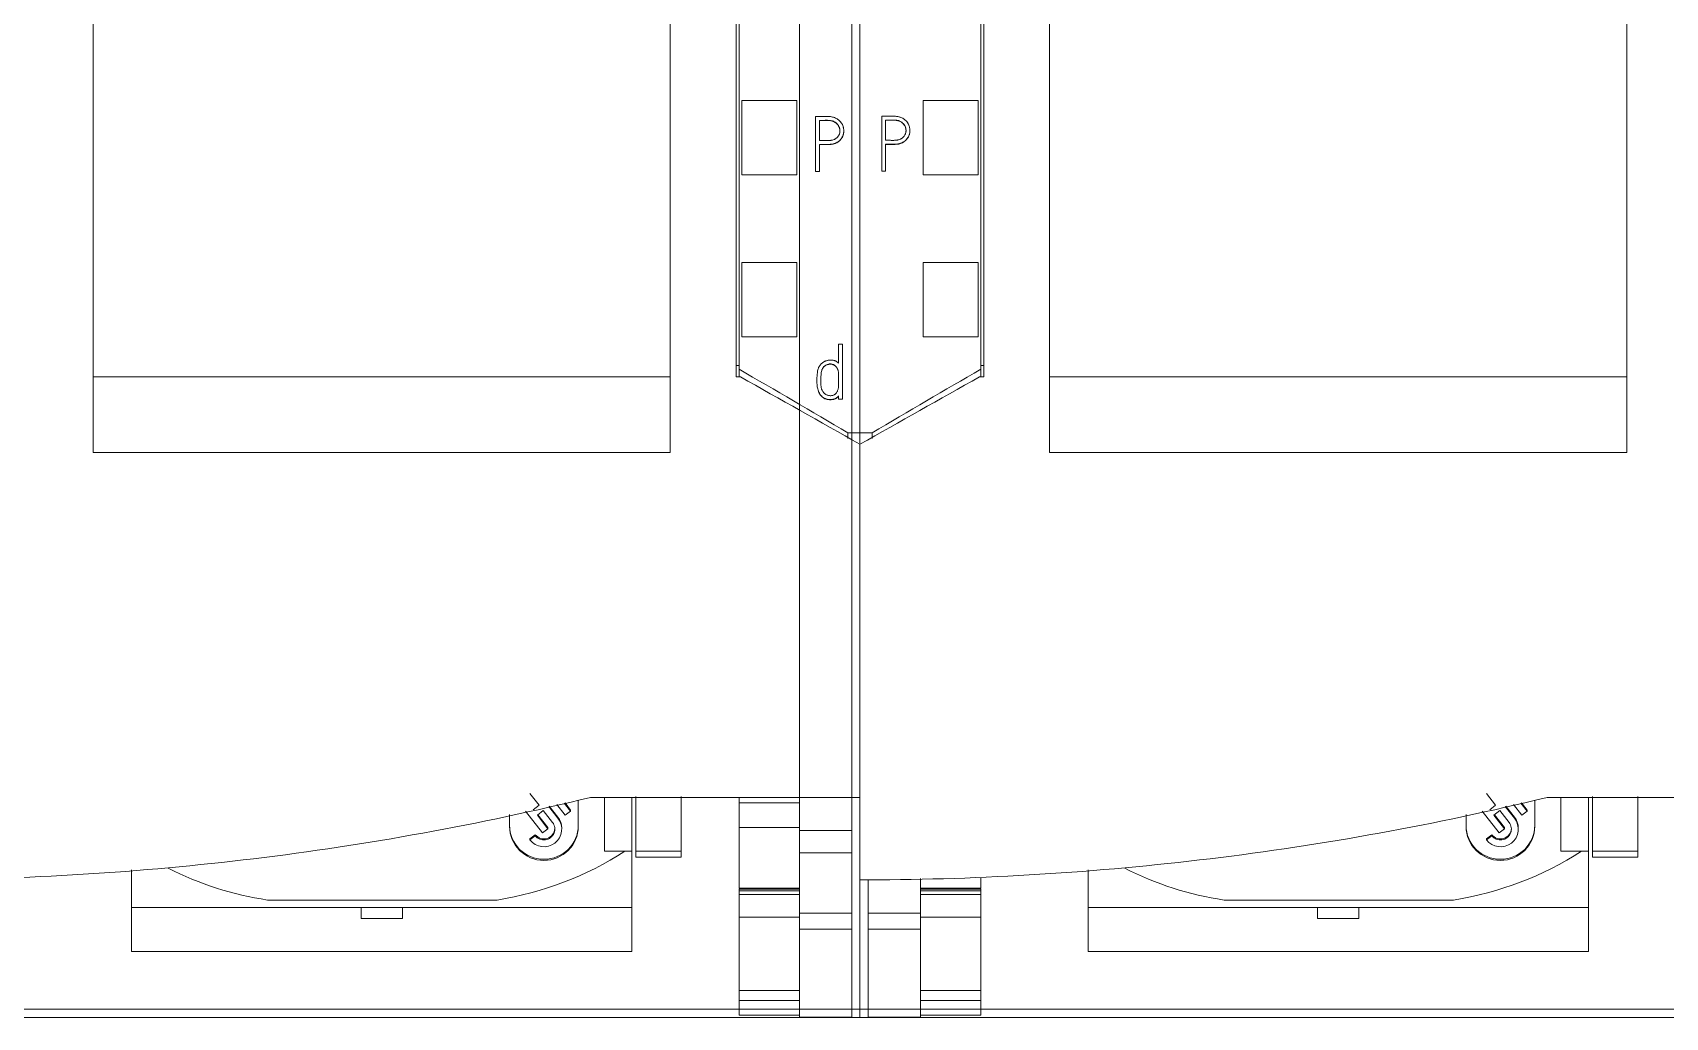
# Model space of a CAD drawing. Header units: millimetres. Extents: x 1359 to 3577, y 1336 to 3557.
# Drawn here: x 2789.9 to 2849.3, y 2906.6 to 2942.4 of the extents above; entities that cross this region are included whole.
import ezdxf

# ---------------------------------------------------------------- set-up
doc = ezdxf.new("R2010")
doc.units = ezdxf.units.MM
doc.layers.add('000-PI-Oprema', color=30, linetype='Continuous', lineweight=5)
doc.layers.add('002-PI-Kabelska kanalica', color=150, linetype='Continuous')

msp = doc.modelspace()

# ---------------------------------------------------------------- linework, layer by layer
at = {"layer": '000-PI-Oprema', "color": 0, "linetype": 'ByBlock', "lineweight": 0}
for p, q in [((2819.971, 3041.237), (2819.971, 2927.819)), ((2819.971, 3041.237), (2819.971, 2927.819)), ((2815.571, 2930.141), (2815.571, 3038.956)), ((2824.371, 3038.956), (2824.371, 2930.141)), ((2817.771, 2974.306), (2817.771, 2910.351)), ((2819.671, 2974.306), (2819.671, 2910.351)), ((2815.671, 2937.211), (2815.671, 2939.912)), ((2815.671, 2939.912), (2817.671, 2939.912)), ((2817.671, 2937.211), (2817.671, 2939.912)), ((2822.271, 2937.211), (2822.271, 2939.912)), ((2824.271, 2939.912), (2822.271, 2939.912)), ((2824.271, 2937.211), (2824.271, 2939.912)), ((2818.356, 2939.329), (2818.356, 2937.327)), ((2818.497, 2938.451), (2818.497, 2939.187)), ((2820.761, 2939.338), (2820.761, 2937.336)), ((2820.903, 2938.461), (2820.903, 2939.196)), ((2819.382, 2938.8), (2819.382, 2938.807)), ((2821.787, 2938.809), (2821.787, 2938.815)), ((2818.497, 2937.327), (2818.497, 2938.31)), ((2820.903, 2937.336), (2820.903, 2938.319)), ((2820.761, 2937.336), (2820.903, 2937.336)), ((2815.671, 2937.206), (2815.671, 2937.211)), ((2815.671, 2937.211), (2817.671, 2937.211)), ((2815.671, 2937.206), (2817.671, 2937.206)), ((2817.671, 2937.206), (2817.671, 2937.211)), ((2818.356, 2937.327), (2818.497, 2937.327)), ((2818.356, 2937.327), (2818.356, 2937.321)), ((2818.497, 2937.327), (2818.497, 2937.321)), ((2822.271, 2937.206), (2822.271, 2937.211)), ((2824.271, 2937.211), (2822.271, 2937.211)), ((2824.271, 2937.206), (2822.271, 2937.206)), ((2824.271, 2937.206), (2824.271, 2937.211)), ((2815.671, 2931.309), (2815.671, 2934.01)), ((2815.671, 2934.01), (2817.671, 2934.01)), ((2817.671, 2931.309), (2817.671, 2934.01)), ((2822.271, 2931.309), (2822.271, 2934.01)), ((2824.271, 2934.01), (2822.271, 2934.01)), ((2824.271, 2931.309), (2824.271, 2934.01)), ((2815.671, 2931.306), (2815.671, 2931.309)), ((2815.671, 2931.309), (2817.671, 2931.309)), ((2815.671, 2931.306), (2817.671, 2931.306)), ((2817.671, 2931.306), (2817.671, 2931.309)), ((2819.193, 2931.042), (2819.193, 2930.35)), ((2819.335, 2931.042), (2819.193, 2931.042)), ((2819.335, 2929.042), (2819.335, 2931.042)), ((2822.271, 2931.306), (2822.271, 2931.309)), ((2824.271, 2931.309), (2822.271, 2931.309)), ((2824.271, 2931.306), (2822.271, 2931.306)), ((2824.271, 2931.306), (2824.271, 2931.309)), ((2815.471, 2930.27), (2815.571, 2930.27)), ((2824.471, 2930.27), (2824.371, 2930.27)), ((2813.071, 2929.852), (2792.071, 2929.852)), ((2815.471, 2929.856), (2815.621, 2929.856)), ((2815.571, 2929.856), (2815.571, 2930.141)), ((2818.403, 2929.719), (2818.403, 2929.709)), ((2824.321, 2929.856), (2824.471, 2929.856)), ((2824.371, 2930.141), (2824.371, 2929.856)), ((2847.871, 2929.852), (2826.871, 2929.852)), ((2819.193, 2929.161), (2819.193, 2929.042)), ((2819.193, 2929.042), (2819.335, 2929.042)), ((2819.531, 2927.819), (2819.531, 2927.616)), ((2819.971, 2927.819), (2819.531, 2927.819)), ((2819.971, 2927.819), (2819.971, 2927.442)), ((2819.971, 2927.819), (2819.971, 2927.449)), ((2820.411, 2927.819), (2819.971, 2927.819)), ((2820.411, 2927.616), (2820.411, 2927.819)), ((2813.071, 2927.106), (2792.071, 2927.106)), ((2847.871, 2927.106), (2826.871, 2927.106)), ((2807.96, 2914.697), (2808.296, 2914.27)), ((2808.296, 2914.27), (2808.08, 2914.103)), ((2808.983, 2913.801), (2808.647, 2914.228)), ((2808.983, 2913.84), (2808.666, 2914.242)), ((2808.941, 2914.295), (2809.247, 2913.906)), ((2809.444, 2914.059), (2809.213, 2914.353)), ((2809.444, 2914.098), (2809.239, 2914.358)), ((2809.721, 2913.505), (2809.721, 2914.461)), ((2810.171, 2914.556), (2819.971, 2914.556)), ((2810.671, 2914.556), (2810.671, 2912.596)), ((2811.671, 2912.596), (2811.671, 2914.556)), ((2815.571, 2914.356), (2815.571, 2914.556)), ((2815.571, 2913.458), (2815.571, 2914.356)), ((2815.571, 2914.356), (2817.771, 2914.356)), ((2817.771, 2913.355), (2817.771, 2914.556)), ((2819.671, 2913.355), (2819.671, 2914.556)), ((2819.971, 2914.476), (2819.971, 2906.556)), ((2842.76, 2914.697), (2843.096, 2914.27)), ((2843.096, 2914.27), (2842.88, 2914.103)), ((2843.783, 2913.801), (2843.447, 2914.228)), ((2843.783, 2913.84), (2843.466, 2914.242)), ((2843.741, 2914.295), (2844.047, 2913.906)), ((2844.244, 2914.059), (2844.013, 2914.353)), ((2844.244, 2914.098), (2844.039, 2914.358)), ((2844.521, 2913.505), (2844.521, 2914.461)), ((2844.971, 2914.556), (2854.771, 2914.556)), ((2845.471, 2914.556), (2845.471, 2912.596)), ((2846.471, 2912.596), (2846.471, 2914.556)), ((2807.221, 2913.93), (2807.221, 2913.505)), ((2807.802, 2914.053), (2808.422, 2913.267)), ((2808.234, 2913.908), (2808.45, 2914.075)), ((2808.619, 2913.419), (2808.234, 2913.908)), ((2808.619, 2913.459), (2808.253, 2913.923)), ((2808.45, 2914.075), (2808.786, 2913.649)), ((2808.983, 2913.84), (2808.983, 2913.801)), ((2809.247, 2913.906), (2809.444, 2914.059)), ((2809.444, 2914.098), (2809.444, 2914.059)), ((2842.021, 2913.93), (2842.021, 2913.505)), ((2842.602, 2914.053), (2843.222, 2913.267)), ((2843.034, 2913.908), (2843.25, 2914.075)), ((2843.419, 2913.419), (2843.034, 2913.908)), ((2843.419, 2913.459), (2843.053, 2913.923)), ((2843.25, 2914.075), (2843.586, 2913.649)), ((2843.783, 2913.84), (2843.783, 2913.801)), ((2844.047, 2913.906), (2844.244, 2914.059)), ((2844.244, 2914.098), (2844.244, 2914.059)), ((2808.157, 2913.201), (2807.96, 2913.048)), ((2808.157, 2913.162), (2807.96, 2913.009)), ((2807.96, 2913.048), (2807.96, 2913.009)), ((2808.157, 2913.201), (2808.157, 2913.162)), ((2808.422, 2913.267), (2808.619, 2913.419)), ((2808.619, 2913.459), (2808.619, 2913.419)), ((2809.12, 2913.405), (2809.12, 2913.444)), ((2815.571, 2911.257), (2815.571, 2913.458)), ((2815.571, 2913.458), (2817.771, 2913.458)), ((2817.771, 2912.539), (2817.771, 2913.355)), ((2817.771, 2913.355), (2819.671, 2913.355)), ((2819.671, 2912.539), (2819.671, 2913.355)), ((2842.957, 2913.201), (2842.76, 2913.048)), ((2842.957, 2913.162), (2842.76, 2913.009)), ((2842.76, 2913.048), (2842.76, 2913.009)), ((2842.957, 2913.201), (2842.957, 2913.162)), ((2843.222, 2913.267), (2843.419, 2913.419)), ((2843.419, 2913.459), (2843.419, 2913.419)), ((2843.92, 2913.405), (2843.92, 2913.444)), ((2810.671, 2912.596), (2810.671, 2912.596)), ((2810.671, 2912.596), (2811.42, 2912.596)), ((2810.671, 2912.596), (2811.671, 2912.596)), ((2811.42, 2912.596), (2811.671, 2912.596)), ((2811.671, 2910.556), (2811.671, 2912.596)), ((2811.671, 2912.596), (2811.671, 2912.596)), ((2811.821, 2912.389), (2811.821, 2912.607)), ((2811.821, 2912.607), (2813.471, 2912.607)), ((2811.821, 2912.389), (2813.471, 2912.389)), ((2813.471, 2912.389), (2813.471, 2912.607)), ((2817.771, 2912.539), (2819.671, 2912.539)), ((2845.471, 2912.596), (2845.471, 2912.596)), ((2845.471, 2912.596), (2846.22, 2912.596)), ((2845.471, 2912.596), (2846.471, 2912.596)), ((2846.22, 2912.596), (2846.471, 2912.596)), ((2846.471, 2910.556), (2846.471, 2912.596)), ((2846.471, 2912.596), (2846.471, 2912.596)), ((2846.621, 2912.389), (2846.621, 2912.607)), ((2846.621, 2912.607), (2848.271, 2912.607)), ((2846.621, 2912.389), (2848.271, 2912.389)), ((2848.271, 2912.389), (2848.271, 2912.607)), ((2793.471, 2910.556), (2793.471, 2911.921)), ((2828.271, 2910.556), (2828.271, 2911.921)), ((2815.571, 2911.257), (2817.771, 2911.257)), ((2815.571, 2911.221), (2815.571, 2911.228)), ((2817.771, 2911.228), (2815.571, 2911.228)), ((2815.571, 2911.156), (2815.571, 2911.221)), ((2815.571, 2911.221), (2817.771, 2911.221)), ((2820.272, 2911.557), (2819.971, 2911.557)), ((2819.971, 2911.475), (2819.971, 2906.556)), ((2820.271, 2911.545), (2820.271, 2910.351)), ((2822.171, 2911.605), (2822.171, 2910.351)), ((2822.171, 2911.257), (2824.371, 2911.257)), ((2824.371, 2911.228), (2822.171, 2911.228)), ((2824.371, 2911.221), (2822.171, 2911.221)), ((2824.371, 2911.257), (2824.371, 2911.622)), ((2824.371, 2911.221), (2824.371, 2911.228)), ((2824.371, 2911.156), (2824.371, 2911.221)), ((2798.415, 2910.824), (2806.77, 2910.824)), ((2815.571, 2911.156), (2815.571, 2911.019)), ((2815.571, 2911.156), (2817.771, 2911.156)), ((2815.571, 2911.019), (2815.571, 2910.195)), ((2815.571, 2911.019), (2817.771, 2911.019)), ((2824.371, 2911.156), (2822.171, 2911.156)), ((2824.371, 2911.019), (2822.171, 2911.019)), ((2824.371, 2911.156), (2824.371, 2911.019)), ((2824.371, 2911.019), (2824.371, 2910.195)), ((2833.215, 2910.824), (2841.57, 2910.824)), ((2793.471, 2908.956), (2793.471, 2910.556)), ((2793.471, 2910.556), (2811.671, 2910.556)), ((2801.821, 2910.556), (2801.821, 2910.152)), ((2801.821, 2910.152), (2803.321, 2910.152)), ((2803.321, 2910.556), (2803.321, 2910.152)), ((2811.671, 2908.956), (2811.671, 2910.556)), ((2815.571, 2910.195), (2815.571, 2907.53)), ((2815.571, 2910.195), (2817.771, 2910.195)), ((2817.771, 2909.765), (2817.771, 2910.351)), ((2817.771, 2910.351), (2819.671, 2910.351)), ((2819.671, 2909.765), (2819.671, 2910.351)), ((2820.271, 2909.765), (2820.271, 2910.351)), ((2822.171, 2910.351), (2820.271, 2910.351)), ((2822.171, 2909.765), (2822.171, 2910.351)), ((2824.371, 2910.195), (2822.171, 2910.195)), ((2824.371, 2910.195), (2824.371, 2907.53)), ((2828.271, 2908.956), (2828.271, 2910.556)), ((2828.271, 2910.556), (2846.471, 2910.556)), ((2836.621, 2910.556), (2836.621, 2910.152)), ((2836.621, 2910.152), (2838.121, 2910.152)), ((2838.121, 2910.556), (2838.121, 2910.152)), ((2846.471, 2908.956), (2846.471, 2910.556)), ((2817.771, 2909.765), (2819.671, 2909.765)), ((2822.171, 2909.765), (2820.271, 2909.765)), ((2793.471, 2908.956), (2811.671, 2908.956)), ((2828.271, 2908.956), (2846.471, 2908.956)), ((2815.571, 2907.53), (2815.571, 2907.163)), ((2815.571, 2907.53), (2817.771, 2907.53)), ((2815.571, 2907.163), (2815.571, 2906.632)), ((2815.571, 2907.163), (2817.771, 2907.163)), ((2817.771, 2907.163), (2817.771, 2906.632)), ((2824.371, 2907.53), (2822.171, 2907.53)), ((2822.171, 2907.163), (2822.171, 2906.632)), ((2824.371, 2907.163), (2822.171, 2907.163)), ((2824.371, 2907.53), (2824.371, 2907.163)), ((2824.371, 2907.163), (2824.371, 2906.632)), ((2815.571, 2906.556), (2784.312, 2906.556)), ((2815.571, 2906.632), (2815.571, 2906.632)), ((2815.571, 2906.632), (2817.771, 2906.632)), ((2815.571, 2906.632), (2817.771, 2906.632)), ((2817.771, 2906.568), (2819.671, 2906.568)), ((2817.771, 2906.568), (2819.671, 2906.568)), ((2819.971, 2906.556), (2818.372, 2906.556)), ((2821.913, 2906.556), (2819.971, 2906.556)), ((2820.271, 2906.568), (2822.171, 2906.568)), ((2822.171, 2906.568), (2820.271, 2906.568)), ((2853.172, 2906.556), (2821.913, 2906.556)), ((2822.171, 2906.632), (2824.371, 2906.632)), ((2824.371, 2906.632), (2822.171, 2906.632)), ((2824.371, 2906.632), (2824.371, 2906.632))]:
    msp.add_line(p, q, dxfattribs=at)
for centre, major_axis, start_param, end_param in [((2808.471, 2913.405), (0.649, 0), 3.804818, 6.94641), ((2808.471, 2913.405), (-0.399, 0), 0.663225, 3.804818), ((2808.471, 2913.444), (0.649, 0), 6.283142, 6.94641), ((2843.271, 2913.405), (0.649, 0), 3.804818, 6.94641), ((2843.271, 2913.405), (-0.399, 0), 0.663225, 3.804818), ((2843.271, 2913.444), (0.649, 0), 6.283142, 6.94641), ((2808.471, 2913.544), (1.25, 0), 3.141593, 6.283185), ((2808.471, 2913.505), (1.25, 0), 3.141593, 6.283185), ((2808.471, 2913.444), (-0.399, 0), 0.663225, 3.092069), ((2843.271, 2913.544), (1.25, 0), 3.141593, 6.283185), ((2843.271, 2913.505), (1.25, 0), 3.141593, 6.283185), ((2843.271, 2913.444), (-0.399, 0), 0.663225, 3.092069), ((2804.833, 2922.701), (12.135, 0), 4.872685, 5.28613), ((2839.633, 2922.701), (12.135, 0), 4.872685, 5.28613), ((2800.238, 2922.56), (11.977, 0), 4.241192, 4.559632), ((2835.038, 2922.56), (11.977, 0), 4.241192, 4.559632)]:
    msp.add_ellipse(centre, major_axis=major_axis, ratio=0.991445, start_param=start_param, end_param=end_param, dxfattribs=at)
for points, knots in [([(2815.471, 2929.856), (2815.471, 2933.196), (2815.471, 2941.161), (2815.471, 2953.801), (2815.471, 2969.287), (2815.471, 2983.582), (2815.471, 2997.792), (2815.471, 3012.358), (2815.471, 3026.528), (2815.471, 3036.098), (2815.471, 3039.142)], [0, 0, 0, 0, 0.091483, 0.21812, 0.346206, 0.515858, 0.610111, 0.736264, 0.916066, 1, 1, 1, 1]), ([(2824.471, 3039.142), (2824.471, 3036.098), (2824.471, 3026.528), (2824.471, 3012.358), (2824.471, 2997.792), (2824.471, 2983.582), (2824.471, 2969.287), (2824.471, 2953.801), (2824.471, 2941.161), (2824.471, 2933.196), (2824.471, 2929.856)], [0, 0, 0, 0, 0.083934, 0.263736, 0.389889, 0.484142, 0.653794, 0.78188, 0.908517, 1, 1, 1, 1]), ([(2792.071, 3036.077), (2792.071, 3034.053), (2792.071, 3025.504), (2792.071, 3012.358), (2792.071, 2997.792), (2792.071, 2983.582), (2792.071, 2969.287), (2792.071, 2953.801), (2792.071, 2941.043), (2792.071, 2932.161), (2792.071, 2927.904), (2792.071, 2927.106)], [0, 0, 0, 0, 0.055935, 0.236292, 0.362833, 0.457376, 0.627551, 0.756032, 0.883059, 0.978086, 1, 1, 1, 1]), ([(2813.071, 3036.077), (2813.071, 3034.053), (2813.071, 3025.504), (2813.071, 3012.358), (2813.071, 2997.792), (2813.071, 2983.582), (2813.071, 2969.287), (2813.071, 2953.801), (2813.071, 2941.043), (2813.071, 2932.161), (2813.071, 2927.904), (2813.071, 2927.106)], [0, 0, 0, 0, 0.055935, 0.236292, 0.362833, 0.457376, 0.627551, 0.756032, 0.883059, 0.978086, 1, 1, 1, 1]), ([(2826.871, 3036.077), (2826.871, 3034.053), (2826.871, 3025.504), (2826.871, 3012.358), (2826.871, 2997.792), (2826.871, 2983.582), (2826.871, 2969.287), (2826.871, 2953.801), (2826.871, 2941.043), (2826.871, 2932.161), (2826.871, 2927.904), (2826.871, 2927.106)], [0, 0, 0, 0, 0.055935, 0.236292, 0.362833, 0.457376, 0.627551, 0.756032, 0.883059, 0.978086, 1, 1, 1, 1]), ([(2847.871, 3036.077), (2847.871, 3034.053), (2847.871, 3025.504), (2847.871, 3012.358), (2847.871, 2997.792), (2847.871, 2983.582), (2847.871, 2969.287), (2847.871, 2953.801), (2847.871, 2941.043), (2847.871, 2932.161), (2847.871, 2927.904), (2847.871, 2927.106)], [0, 0, 0, 0, 0.055935, 0.236292, 0.362833, 0.457376, 0.627551, 0.756032, 0.883059, 0.978086, 1, 1, 1, 1]), ([(2818.497, 2938.31), (2818.549, 2938.31), (2818.6, 2938.31), (2818.704, 2938.309), (2818.755, 2938.308), (2818.833, 2938.31), (2818.859, 2938.311), (2818.897, 2938.315), (2818.91, 2938.316), (2818.936, 2938.319), (2818.949, 2938.321), (2818.987, 2938.328), (2819.012, 2938.334), (2819.061, 2938.35), (2819.085, 2938.36), (2819.12, 2938.377), (2819.132, 2938.384), (2819.154, 2938.397), (2819.165, 2938.404), (2819.196, 2938.426), (2819.216, 2938.442), (2819.245, 2938.469), (2819.254, 2938.478), (2819.271, 2938.498), (2819.279, 2938.508), (2819.303, 2938.538), (2819.316, 2938.56), (2819.334, 2938.594), (2819.34, 2938.606), (2819.35, 2938.63), (2819.354, 2938.642), (2819.366, 2938.679), (2819.372, 2938.705), (2819.378, 2938.743), (2819.38, 2938.756), (2819.381, 2938.782), (2819.382, 2938.795), (2819.382, 2938.834), (2819.38, 2938.859), (2819.374, 2938.898), (2819.372, 2938.91), (2819.366, 2938.936), (2819.362, 2938.948), (2819.351, 2938.986), (2819.341, 2939.01), (2819.325, 2939.044), (2819.319, 2939.056), (2819.306, 2939.078), (2819.299, 2939.089), (2819.276, 2939.121), (2819.26, 2939.141), (2819.224, 2939.179), (2819.205, 2939.196), (2819.174, 2939.22), (2819.164, 2939.227), (2819.142, 2939.242), (2819.131, 2939.248), (2819.097, 2939.267), (2819.074, 2939.278), (2819.037, 2939.291), (2819.025, 2939.295), (2819, 2939.302), (2818.987, 2939.306), (2818.924, 2939.32), (2818.873, 2939.326), (2818.796, 2939.33), (2818.77, 2939.33), (2818.718, 2939.331), (2818.666, 2939.33), (2818.615, 2939.329), (2818.563, 2939.328), (2818.485, 2939.328), (2818.407, 2939.329), (2818.356, 2939.329)], [0, 0, 0, 0, 0.0625, 0.0625, 0.125, 0.125, 0.15625, 0.15625, 0.171875, 0.171875, 0.1875, 0.1875, 0.21875, 0.21875, 0.25, 0.25, 0.265625, 0.265625, 0.28125, 0.28125, 0.3125, 0.3125, 0.328125, 0.328125, 0.34375, 0.34375, 0.375, 0.375, 0.390625, 0.390625, 0.40625, 0.40625, 0.4375, 0.4375, 0.453125, 0.453125, 0.46875, 0.46875, 0.5, 0.5, 0.515625, 0.515625, 0.53125, 0.53125, 0.5625, 0.5625, 0.578125, 0.578125, 0.59375, 0.59375, 0.625, 0.625, 0.65625, 0.65625, 0.671875, 0.671875, 0.6875, 0.6875, 0.71875, 0.71875, 0.734375, 0.734375, 0.75, 0.75, 0.8125, 0.8125, 0.84375, 0.84375, 0.875, 0.90625, 0.90625, 0.9375, 1, 1, 1, 1]), ([(2818.497, 2939.187), (2818.536, 2939.188), (2818.574, 2939.187), (2818.633, 2939.187), (2818.652, 2939.187), (2818.691, 2939.188), (2818.71, 2939.188), (2818.768, 2939.19), (2818.807, 2939.19), (2818.865, 2939.186), (2818.884, 2939.184), (2818.922, 2939.178), (2818.942, 2939.173), (2818.97, 2939.165), (2818.98, 2939.162), (2818.998, 2939.155), (2819.008, 2939.151), (2819.035, 2939.138), (2819.052, 2939.129), (2819.077, 2939.113), (2819.085, 2939.107), (2819.101, 2939.095), (2819.109, 2939.089), (2819.131, 2939.069), (2819.145, 2939.055), (2819.164, 2939.032), (2819.17, 2939.024), (2819.181, 2939.008), (2819.187, 2938.999), (2819.202, 2938.973), (2819.21, 2938.955), (2819.22, 2938.928), (2819.223, 2938.918), (2819.229, 2938.899), (2819.231, 2938.889), (2819.237, 2938.86), (2819.239, 2938.84), (2819.241, 2938.81), (2819.241, 2938.801), (2819.24, 2938.781), (2819.239, 2938.771), (2819.235, 2938.741), (2819.231, 2938.722), (2819.222, 2938.693), (2819.218, 2938.684), (2819.211, 2938.666), (2819.206, 2938.657), (2819.192, 2938.63), (2819.182, 2938.613), (2819.163, 2938.59), (2819.157, 2938.582), (2819.143, 2938.568), (2819.136, 2938.561), (2819.114, 2938.541), (2819.098, 2938.529), (2819.073, 2938.513), (2819.064, 2938.508), (2819.046, 2938.499), (2819.037, 2938.494), (2819.01, 2938.482), (2818.991, 2938.476), (2818.962, 2938.468), (2818.953, 2938.466), (2818.933, 2938.462), (2818.923, 2938.46), (2818.894, 2938.456), (2818.874, 2938.454), (2818.834, 2938.452), (2818.814, 2938.451), (2818.775, 2938.451), (2818.735, 2938.451), (2818.695, 2938.451), (2818.656, 2938.451), (2818.636, 2938.451), (2818.576, 2938.452), (2818.537, 2938.451), (2818.497, 2938.451)], [0, 0, 0, 0, 0.0625, 0.0625, 0.09375, 0.09375, 0.125, 0.125, 0.1875, 0.1875, 0.21875, 0.21875, 0.25, 0.25, 0.265625, 0.265625, 0.28125, 0.28125, 0.3125, 0.3125, 0.328125, 0.328125, 0.34375, 0.34375, 0.375, 0.375, 0.390625, 0.390625, 0.40625, 0.40625, 0.4375, 0.4375, 0.453125, 0.453125, 0.46875, 0.46875, 0.5, 0.5, 0.515625, 0.515625, 0.53125, 0.53125, 0.5625, 0.5625, 0.578125, 0.578125, 0.59375, 0.59375, 0.625, 0.625, 0.640625, 0.640625, 0.65625, 0.65625, 0.6875, 0.6875, 0.703125, 0.703125, 0.71875, 0.71875, 0.75, 0.75, 0.765625, 0.765625, 0.78125, 0.78125, 0.8125, 0.8125, 0.84375, 0.84375, 0.875, 0.90625, 0.90625, 0.9375, 0.9375, 1, 1, 1, 1]), ([(2819.24, 2938.801), (2819.24, 2938.804), (2819.24, 2938.807), (2819.24, 2938.82), (2819.239, 2938.83), (2819.237, 2938.849), (2819.236, 2938.859), (2819.23, 2938.888), (2819.225, 2938.907), (2819.215, 2938.936), (2819.211, 2938.945), (2819.203, 2938.963), (2819.19, 2938.989), (2819.174, 2939.014), (2819.155, 2939.037), (2819.148, 2939.045), (2819.135, 2939.059), (2819.128, 2939.066), (2819.105, 2939.086), (2819.09, 2939.098), (2819.065, 2939.114), (2819.056, 2939.12), (2819.039, 2939.129), (2819.03, 2939.134), (2819.003, 2939.147), (2818.985, 2939.154), (2818.947, 2939.166), (2818.928, 2939.17), (2818.889, 2939.177), (2818.869, 2939.18), (2818.81, 2939.184), (2818.771, 2939.183), (2818.712, 2939.182), (2818.693, 2939.181), (2818.654, 2939.181), (2818.634, 2939.181), (2818.575, 2939.181), (2818.536, 2939.181), (2818.497, 2939.181)], [0, 0, 0, 0, 0.009533, 0.009533, 0.040485, 0.040485, 0.071437, 0.071437, 0.133342, 0.133342, 0.164294, 0.164294, 0.195246, 0.25715, 0.25715, 0.288102, 0.288102, 0.319054, 0.319054, 0.380958, 0.380958, 0.41191, 0.41191, 0.442862, 0.442862, 0.504767, 0.504767, 0.566671, 0.566671, 0.628575, 0.628575, 0.752383, 0.752383, 0.814287, 0.814287, 0.876192, 0.876192, 1, 1, 1, 1]), ([(2820.903, 2938.319), (2820.954, 2938.319), (2821.006, 2938.319), (2821.109, 2938.319), (2821.161, 2938.318), (2821.238, 2938.319), (2821.264, 2938.321), (2821.303, 2938.324), (2821.315, 2938.325), (2821.341, 2938.328), (2821.354, 2938.33), (2821.392, 2938.337), (2821.418, 2938.344), (2821.467, 2938.359), (2821.49, 2938.369), (2821.526, 2938.387), (2821.537, 2938.393), (2821.559, 2938.406), (2821.57, 2938.413), (2821.602, 2938.435), (2821.622, 2938.451), (2821.65, 2938.478), (2821.659, 2938.488), (2821.676, 2938.507), (2821.684, 2938.517), (2821.708, 2938.548), (2821.722, 2938.57), (2821.74, 2938.604), (2821.745, 2938.616), (2821.755, 2938.64), (2821.76, 2938.652), (2821.772, 2938.689), (2821.778, 2938.714), (2821.784, 2938.752), (2821.785, 2938.765), (2821.787, 2938.791), (2821.787, 2938.804), (2821.787, 2938.843), (2821.785, 2938.869), (2821.779, 2938.907), (2821.777, 2938.92), (2821.771, 2938.945), (2821.768, 2938.958), (2821.756, 2938.995), (2821.747, 2939.019), (2821.73, 2939.054), (2821.724, 2939.065), (2821.711, 2939.088), (2821.704, 2939.099), (2821.682, 2939.131), (2821.649, 2939.171), (2821.611, 2939.205), (2821.58, 2939.229), (2821.569, 2939.237), (2821.548, 2939.251), (2821.537, 2939.258), (2821.503, 2939.276), (2821.479, 2939.287), (2821.443, 2939.3), (2821.43, 2939.304), (2821.405, 2939.312), (2821.393, 2939.315), (2821.33, 2939.329), (2821.279, 2939.335), (2821.201, 2939.339), (2821.175, 2939.34), (2821.124, 2939.34), (2821.072, 2939.339), (2821.02, 2939.338), (2820.968, 2939.338), (2820.891, 2939.337), (2820.813, 2939.338), (2820.761, 2939.338)], [0, 0, 0, 0, 0.0625, 0.0625, 0.125, 0.125, 0.15625, 0.15625, 0.171875, 0.171875, 0.1875, 0.1875, 0.21875, 0.21875, 0.25, 0.25, 0.265625, 0.265625, 0.28125, 0.28125, 0.3125, 0.3125, 0.328125, 0.328125, 0.34375, 0.34375, 0.375, 0.375, 0.390625, 0.390625, 0.40625, 0.40625, 0.4375, 0.4375, 0.453125, 0.453125, 0.46875, 0.46875, 0.5, 0.5, 0.515625, 0.515625, 0.53125, 0.53125, 0.5625, 0.5625, 0.578125, 0.578125, 0.59375, 0.59375, 0.625, 0.65625, 0.65625, 0.671875, 0.671875, 0.6875, 0.6875, 0.71875, 0.71875, 0.734375, 0.734375, 0.75, 0.75, 0.8125, 0.8125, 0.84375, 0.84375, 0.875, 0.90625, 0.90625, 0.9375, 1, 1, 1, 1]), ([(2820.903, 2939.196), (2820.941, 2939.197), (2820.98, 2939.196), (2821.038, 2939.196), (2821.058, 2939.196), (2821.096, 2939.197), (2821.155, 2939.199), (2821.213, 2939.199), (2821.29, 2939.194), (2821.329, 2939.187), (2821.376, 2939.173), (2821.386, 2939.17), (2821.405, 2939.163), (2821.414, 2939.159), (2821.441, 2939.147), (2821.458, 2939.138), (2821.483, 2939.122), (2821.492, 2939.116), (2821.508, 2939.104), (2821.515, 2939.097), (2821.538, 2939.078), (2821.551, 2939.064), (2821.57, 2939.041), (2821.576, 2939.033), (2821.588, 2939.016), (2821.593, 2939.008), (2821.608, 2938.982), (2821.616, 2938.964), (2821.626, 2938.936), (2821.629, 2938.927), (2821.635, 2938.907), (2821.637, 2938.898), (2821.643, 2938.868), (2821.645, 2938.849), (2821.646, 2938.819), (2821.646, 2938.809), (2821.645, 2938.789), (2821.644, 2938.779), (2821.64, 2938.749), (2821.636, 2938.73), (2821.627, 2938.702), (2821.624, 2938.692), (2821.617, 2938.674), (2821.612, 2938.665), (2821.598, 2938.638), (2821.587, 2938.622), (2821.569, 2938.599), (2821.562, 2938.591), (2821.548, 2938.577), (2821.541, 2938.57), (2821.519, 2938.55), (2821.503, 2938.538), (2821.477, 2938.522), (2821.469, 2938.517), (2821.451, 2938.508), (2821.442, 2938.504), (2821.415, 2938.492), (2821.396, 2938.485), (2821.367, 2938.477), (2821.358, 2938.475), (2821.338, 2938.471), (2821.328, 2938.469), (2821.299, 2938.465), (2821.279, 2938.463), (2821.239, 2938.461), (2821.22, 2938.46), (2821.18, 2938.46), (2821.14, 2938.46), (2821.101, 2938.46), (2821.061, 2938.461), (2821.041, 2938.461), (2820.982, 2938.461), (2820.942, 2938.461), (2820.903, 2938.461)], [0, 0, 0, 0, 0.0625, 0.0625, 0.09375, 0.09375, 0.125, 0.1875, 0.1875, 0.25, 0.25, 0.265625, 0.265625, 0.28125, 0.28125, 0.3125, 0.3125, 0.328125, 0.328125, 0.34375, 0.34375, 0.375, 0.375, 0.390625, 0.390625, 0.40625, 0.40625, 0.4375, 0.4375, 0.453125, 0.453125, 0.46875, 0.46875, 0.5, 0.5, 0.515625, 0.515625, 0.53125, 0.53125, 0.5625, 0.5625, 0.578125, 0.578125, 0.59375, 0.59375, 0.625, 0.625, 0.640625, 0.640625, 0.65625, 0.65625, 0.6875, 0.6875, 0.703125, 0.703125, 0.71875, 0.71875, 0.75, 0.75, 0.765625, 0.765625, 0.78125, 0.78125, 0.8125, 0.8125, 0.84375, 0.84375, 0.875, 0.90625, 0.90625, 0.9375, 0.9375, 1, 1, 1, 1]), ([(2821.646, 2938.811), (2821.646, 2938.813), (2821.646, 2938.816), (2821.646, 2938.828), (2821.645, 2938.838), (2821.643, 2938.858), (2821.642, 2938.868), (2821.636, 2938.897), (2821.631, 2938.916), (2821.618, 2938.953), (2821.61, 2938.972), (2821.59, 2939.006), (2821.579, 2939.023), (2821.555, 2939.053), (2821.541, 2939.068), (2821.512, 2939.095), (2821.496, 2939.107), (2821.463, 2939.129), (2821.445, 2939.138), (2821.409, 2939.155), (2821.391, 2939.162), (2821.363, 2939.171), (2821.353, 2939.174), (2821.334, 2939.178), (2821.324, 2939.18), (2821.295, 2939.186), (2821.275, 2939.188), (2821.216, 2939.193), (2821.177, 2939.193), (2821.118, 2939.192), (2821.099, 2939.191), (2821.059, 2939.19), (2821.04, 2939.19), (2820.981, 2939.19), (2820.942, 2939.19), (2820.903, 2939.19)], [0, 0, 0, 0, 0.007629, 0.007629, 0.03864, 0.03864, 0.069652, 0.069652, 0.131675, 0.131675, 0.193698, 0.193698, 0.255722, 0.255722, 0.317745, 0.317745, 0.379768, 0.379768, 0.441791, 0.441791, 0.503814, 0.503814, 0.534826, 0.534826, 0.565838, 0.565838, 0.627861, 0.627861, 0.751907, 0.751907, 0.81393, 0.81393, 0.875954, 0.875954, 1, 1, 1, 1]), ([(2819.382, 2938.801), (2819.382, 2938.776), (2819.38, 2938.751), (2819.374, 2938.713), (2819.372, 2938.7), (2819.366, 2938.675), (2819.363, 2938.662), (2819.351, 2938.625), (2819.341, 2938.601), (2819.317, 2938.556), (2819.304, 2938.534), (2819.28, 2938.502), (2819.272, 2938.492), (2819.255, 2938.473), (2819.246, 2938.464), (2819.218, 2938.437), (2819.198, 2938.42), (2819.165, 2938.398), (2819.154, 2938.391), (2819.132, 2938.378), (2819.121, 2938.372), (2819.086, 2938.354), (2819.062, 2938.344), (2819.025, 2938.332), (2819.013, 2938.329), (2818.987, 2938.322), (2818.975, 2938.32), (2818.911, 2938.308), (2818.86, 2938.305), (2818.756, 2938.302), (2818.704, 2938.303), (2818.601, 2938.304), (2818.549, 2938.304), (2818.497, 2938.304)], [0, 0, 0, 0, 0.065202, 0.065202, 0.098588, 0.098588, 0.131973, 0.131973, 0.198745, 0.198745, 0.265516, 0.265516, 0.298902, 0.298902, 0.332287, 0.332287, 0.399059, 0.399059, 0.432444, 0.432444, 0.46583, 0.46583, 0.532601, 0.532601, 0.565987, 0.565987, 0.599372, 0.599372, 0.732915, 0.732915, 0.866457, 0.866457, 1, 1, 1, 1]), ([(2821.787, 2938.81), (2821.787, 2938.784), (2821.786, 2938.759), (2821.78, 2938.722), (2821.778, 2938.709), (2821.772, 2938.684), (2821.768, 2938.671), (2821.756, 2938.634), (2821.746, 2938.61), (2821.722, 2938.565), (2821.708, 2938.543), (2821.685, 2938.512), (2821.677, 2938.501), (2821.66, 2938.482), (2821.633, 2938.454), (2821.603, 2938.429), (2821.571, 2938.407), (2821.56, 2938.4), (2821.537, 2938.387), (2821.526, 2938.381), (2821.491, 2938.363), (2821.467, 2938.354), (2821.43, 2938.341), (2821.418, 2938.338), (2821.392, 2938.332), (2821.38, 2938.329), (2821.316, 2938.317), (2821.265, 2938.314), (2821.162, 2938.311), (2821.11, 2938.313), (2821.006, 2938.313), (2820.954, 2938.313), (2820.903, 2938.313)], [0, 0, 0, 0, 0.06514, 0.06514, 0.098528, 0.098528, 0.131915, 0.131915, 0.198691, 0.198691, 0.265467, 0.265467, 0.298855, 0.298855, 0.332243, 0.399018, 0.399018, 0.432406, 0.432406, 0.465794, 0.465794, 0.53257, 0.53257, 0.565958, 0.565958, 0.599346, 0.599346, 0.732897, 0.732897, 0.866449, 0.866449, 1, 1, 1, 1]), ([(2819.193, 2930.35), (2819.175, 2930.371), (2819.155, 2930.391), (2819.127, 2930.411), (2819.122, 2930.415), (2819.11, 2930.422), (2819.104, 2930.426), (2819.085, 2930.435), (2819.072, 2930.44), (2819.046, 2930.448), (2819.032, 2930.452), (2819.005, 2930.457), (2818.991, 2930.459), (2818.964, 2930.463), (2818.95, 2930.465), (2818.923, 2930.467), (2818.909, 2930.467), (2818.868, 2930.467), (2818.841, 2930.464), (2818.799, 2930.457), (2818.786, 2930.454), (2818.759, 2930.447), (2818.746, 2930.443), (2818.72, 2930.434), (2818.707, 2930.429), (2818.682, 2930.418), (2818.669, 2930.411), (2818.645, 2930.397), (2818.633, 2930.39), (2818.611, 2930.374), (2818.589, 2930.357), (2818.569, 2930.338), (2818.549, 2930.318), (2818.54, 2930.308), (2818.522, 2930.286), (2818.514, 2930.275), (2818.498, 2930.252), (2818.491, 2930.24), (2818.477, 2930.216), (2818.471, 2930.204), (2818.46, 2930.178), (2818.454, 2930.165), (2818.441, 2930.126), (2818.435, 2930.099), (2818.429, 2930.058), (2818.427, 2930.045), (2818.424, 2930.017), (2818.422, 2930.004), (2818.42, 2929.976), (2818.418, 2929.963), (2818.415, 2929.936), (2818.413, 2929.922), (2818.41, 2929.895), (2818.409, 2929.881), (2818.407, 2929.854), (2818.406, 2929.84), (2818.404, 2929.812), (2818.404, 2929.799), (2818.403, 2929.771), (2818.403, 2929.757), (2818.403, 2929.716), (2818.403, 2929.689), (2818.404, 2929.634), (2818.406, 2929.607), (2818.411, 2929.552), (2818.414, 2929.525), (2818.423, 2929.471), (2818.429, 2929.444), (2818.449, 2929.363), (2818.467, 2929.311), (2818.507, 2929.238), (2818.521, 2929.215), (2818.555, 2929.172), (2818.574, 2929.152), (2818.605, 2929.125), (2818.616, 2929.116), (2818.639, 2929.1), (2818.651, 2929.093), (2818.675, 2929.08), (2818.687, 2929.074), (2818.712, 2929.063), (2818.725, 2929.058), (2818.765, 2929.045), (2818.792, 2929.04), (2818.846, 2929.032), (2818.874, 2929.031), (2818.916, 2929.031), (2818.929, 2929.032), (2818.957, 2929.034), (2818.97, 2929.036), (2818.997, 2929.042), (2819.011, 2929.045), (2819.037, 2929.052), (2819.051, 2929.056), (2819.076, 2929.066), (2819.089, 2929.072), (2819.112, 2929.086), (2819.124, 2929.094), (2819.145, 2929.111), (2819.156, 2929.121), (2819.175, 2929.14), (2819.184, 2929.151), (2819.193, 2929.161)], [0, 0, 0, 0, 0.03125, 0.03125, 0.039062, 0.039062, 0.046875, 0.046875, 0.0625, 0.0625, 0.078125, 0.078125, 0.09375, 0.09375, 0.109375, 0.109375, 0.125, 0.125, 0.15625, 0.15625, 0.171875, 0.171875, 0.1875, 0.1875, 0.203125, 0.203125, 0.21875, 0.21875, 0.234375, 0.234375, 0.25, 0.265625, 0.265625, 0.28125, 0.28125, 0.296875, 0.296875, 0.3125, 0.3125, 0.328125, 0.328125, 0.34375, 0.34375, 0.375, 0.375, 0.390625, 0.390625, 0.40625, 0.40625, 0.421875, 0.421875, 0.4375, 0.4375, 0.453125, 0.453125, 0.46875, 0.46875, 0.484375, 0.484375, 0.5, 0.5, 0.53125, 0.53125, 0.5625, 0.5625, 0.59375, 0.59375, 0.625, 0.625, 0.6875, 0.6875, 0.71875, 0.71875, 0.75, 0.75, 0.765625, 0.765625, 0.78125, 0.78125, 0.796875, 0.796875, 0.8125, 0.8125, 0.84375, 0.84375, 0.875, 0.875, 0.890625, 0.890625, 0.90625, 0.90625, 0.921875, 0.921875, 0.9375, 0.9375, 0.953125, 0.953125, 0.96875, 0.96875, 0.984375, 0.984375, 1, 1, 1, 1]), ([(2819.139, 2930.171), (2819.155, 2930.143), (2819.167, 2930.115), (2819.179, 2930.069), (2819.183, 2930.054), (2819.188, 2930.022), (2819.189, 2930.007), (2819.192, 2929.975), (2819.193, 2929.96), (2819.194, 2929.928), (2819.194, 2929.881), (2819.193, 2929.834), (2819.193, 2929.74), (2819.193, 2929.678), (2819.193, 2929.584), (2819.193, 2929.552), (2819.191, 2929.505), (2819.189, 2929.49), (2819.185, 2929.459), (2819.18, 2929.428), (2819.171, 2929.398), (2819.162, 2929.368), (2819.156, 2929.354), (2819.143, 2929.325), (2819.136, 2929.311), (2819.12, 2929.284), (2819.11, 2929.271), (2819.09, 2929.247), (2819.079, 2929.237), (2819.06, 2929.222), (2819.054, 2929.217), (2819.041, 2929.208), (2819.034, 2929.204), (2819.013, 2929.193), (2818.999, 2929.187), (2818.976, 2929.18), (2818.969, 2929.178), (2818.953, 2929.175), (2818.946, 2929.173), (2818.922, 2929.17), (2818.907, 2929.17), (2818.875, 2929.171), (2818.859, 2929.172), (2818.828, 2929.178), (2818.813, 2929.181), (2818.783, 2929.191), (2818.768, 2929.197), (2818.74, 2929.21), (2818.727, 2929.218), (2818.7, 2929.235), (2818.687, 2929.244), (2818.664, 2929.265), (2818.653, 2929.276), (2818.632, 2929.299), (2818.623, 2929.312), (2818.597, 2929.352), (2818.585, 2929.381), (2818.571, 2929.426), (2818.566, 2929.441), (2818.559, 2929.472), (2818.557, 2929.487), (2818.55, 2929.533), (2818.547, 2929.564), (2818.544, 2929.626), (2818.543, 2929.657), (2818.543, 2929.72), (2818.544, 2929.751), (2818.547, 2929.813), (2818.549, 2929.844), (2818.553, 2929.907), (2818.555, 2929.938), (2818.562, 2930), (2818.565, 2930.031), (2818.575, 2930.077), (2818.579, 2930.092), (2818.589, 2930.122), (2818.595, 2930.137), (2818.609, 2930.164), (2818.617, 2930.178), (2818.631, 2930.197), (2818.636, 2930.203), (2818.646, 2930.215), (2818.652, 2930.221), (2818.668, 2930.238), (2818.68, 2930.248), (2818.705, 2930.267), (2818.718, 2930.275), (2818.76, 2930.298), (2818.79, 2930.309), (2818.828, 2930.318), (2818.836, 2930.32), (2818.851, 2930.322), (2818.859, 2930.323), (2818.883, 2930.326), (2818.898, 2930.326), (2818.922, 2930.324), (2818.93, 2930.323), (2818.945, 2930.32), (2818.953, 2930.319), (2818.976, 2930.312), (2818.99, 2930.307), (2819.012, 2930.297), (2819.019, 2930.293), (2819.033, 2930.285), (2819.053, 2930.273), (2819.071, 2930.257), (2819.088, 2930.241), (2819.093, 2930.235), (2819.103, 2930.223), (2819.108, 2930.217), (2819.123, 2930.198), (2819.131, 2930.185), (2819.139, 2930.171)], [0, 0, 0, 0, 0.03125, 0.03125, 0.046875, 0.046875, 0.0625, 0.0625, 0.078125, 0.078125, 0.09375, 0.125, 0.125, 0.1875, 0.1875, 0.21875, 0.21875, 0.234375, 0.234375, 0.25, 0.265625, 0.265625, 0.28125, 0.28125, 0.296875, 0.296875, 0.3125, 0.3125, 0.328125, 0.328125, 0.335938, 0.335938, 0.34375, 0.34375, 0.359375, 0.359375, 0.367188, 0.367188, 0.375, 0.375, 0.390625, 0.390625, 0.40625, 0.40625, 0.421875, 0.421875, 0.4375, 0.4375, 0.453125, 0.453125, 0.46875, 0.46875, 0.484375, 0.484375, 0.5, 0.5, 0.53125, 0.53125, 0.546875, 0.546875, 0.5625, 0.5625, 0.59375, 0.59375, 0.625, 0.625, 0.65625, 0.65625, 0.6875, 0.6875, 0.71875, 0.71875, 0.75, 0.75, 0.765625, 0.765625, 0.78125, 0.78125, 0.796875, 0.796875, 0.804688, 0.804688, 0.8125, 0.8125, 0.828125, 0.828125, 0.84375, 0.84375, 0.875, 0.875, 0.882813, 0.882813, 0.890625, 0.890625, 0.90625, 0.90625, 0.914063, 0.914063, 0.921875, 0.921875, 0.9375, 0.9375, 0.945313, 0.945313, 0.953125, 0.96875, 0.96875, 0.976563, 0.976563, 0.984375, 0.984375, 1, 1, 1, 1]), ([(2819.139, 2930.165), (2819.123, 2930.193), (2819.105, 2930.218), (2819.077, 2930.245), (2819.071, 2930.251), (2819.058, 2930.261), (2819.052, 2930.266), (2819.033, 2930.279), (2819.019, 2930.287), (2818.998, 2930.297), (2818.991, 2930.3), (2818.976, 2930.306), (2818.968, 2930.308), (2818.945, 2930.315), (2818.93, 2930.317), (2818.906, 2930.319), (2818.898, 2930.319), (2818.882, 2930.319), (2818.875, 2930.319), (2818.851, 2930.316), (2818.836, 2930.314), (2818.805, 2930.306), (2818.79, 2930.302), (2818.76, 2930.291), (2818.746, 2930.284), (2818.725, 2930.273), (2818.719, 2930.269), (2818.705, 2930.26), (2818.699, 2930.256), (2818.68, 2930.241), (2818.656, 2930.221), (2818.636, 2930.197), (2818.622, 2930.178), (2818.617, 2930.171), (2818.609, 2930.158), (2818.605, 2930.151), (2818.594, 2930.13), (2818.589, 2930.115), (2818.579, 2930.085), (2818.575, 2930.07), (2818.565, 2930.024), (2818.562, 2929.993), (2818.555, 2929.93), (2818.55, 2929.868), (2818.547, 2929.806), (2818.544, 2929.743), (2818.543, 2929.712), (2818.543, 2929.677), (2818.543, 2929.674), (2818.543, 2929.671)], [0, 0, 0, 0, 0.082662, 0.082662, 0.103327, 0.103327, 0.123993, 0.123993, 0.165323, 0.165323, 0.185989, 0.185989, 0.206654, 0.206654, 0.247985, 0.247985, 0.268651, 0.268651, 0.289316, 0.289316, 0.330647, 0.330647, 0.371978, 0.371978, 0.413309, 0.413309, 0.433974, 0.433974, 0.454639, 0.454639, 0.49597, 0.537301, 0.537301, 0.557967, 0.557967, 0.578632, 0.578632, 0.619963, 0.619963, 0.661294, 0.661294, 0.743955, 0.743955, 0.826617, 0.909279, 0.909279, 0.99194, 0.99194, 1, 1, 1, 1]), ([(2819.193, 2929.155), (2819.175, 2929.134), (2819.156, 2929.114), (2819.129, 2929.092), (2819.123, 2929.088), (2819.111, 2929.08), (2819.106, 2929.076), (2819.087, 2929.065), (2819.075, 2929.059), (2819.049, 2929.049), (2819.036, 2929.045), (2819.009, 2929.038), (2818.996, 2929.035), (2818.968, 2929.03), (2818.955, 2929.028), (2818.927, 2929.025), (2818.913, 2929.025), (2818.886, 2929.025), (2818.872, 2929.025), (2818.844, 2929.027), (2818.83, 2929.028), (2818.789, 2929.034), (2818.762, 2929.04), (2818.723, 2929.052), (2818.71, 2929.057), (2818.685, 2929.068), (2818.673, 2929.074), (2818.636, 2929.095), (2818.614, 2929.111), (2818.583, 2929.138), (2818.573, 2929.148), (2818.554, 2929.168), (2818.544, 2929.179), (2818.519, 2929.212), (2818.504, 2929.236), (2818.485, 2929.272), (2818.479, 2929.285), (2818.468, 2929.311), (2818.463, 2929.323), (2818.448, 2929.362), (2818.441, 2929.389), (2818.428, 2929.442), (2818.422, 2929.469), (2818.414, 2929.524), (2818.41, 2929.552), (2818.406, 2929.607), (2818.404, 2929.634), (2818.403, 2929.677), (2818.403, 2929.693), (2818.403, 2929.709)], [0, 0, 0, 0, 0.064224, 0.064224, 0.08028, 0.08028, 0.096336, 0.096336, 0.128448, 0.128448, 0.16056, 0.16056, 0.192672, 0.192672, 0.224784, 0.224784, 0.256896, 0.256896, 0.289008, 0.289008, 0.32112, 0.32112, 0.385344, 0.385344, 0.417456, 0.417456, 0.449568, 0.449568, 0.513792, 0.513792, 0.545904, 0.545904, 0.578016, 0.578016, 0.64224, 0.64224, 0.674352, 0.674352, 0.706464, 0.706464, 0.770688, 0.770688, 0.834912, 0.834912, 0.899136, 0.899136, 0.96336, 0.96336, 1, 1, 1, 1]), ([(2819.194, 2929.881), (2819.194, 2929.885), (2819.194, 2929.904), (2819.194, 2929.923), (2819.193, 2929.955), (2819.192, 2929.97), (2819.188, 2930.017), (2819.184, 2930.048), (2819.171, 2930.093), (2819.166, 2930.108), (2819.157, 2930.13), (2819.154, 2930.137), (2819.147, 2930.151), (2819.143, 2930.158), (2819.139, 2930.165)], [0, 0, 0, 0, 0.036299, 0.196916, 0.196916, 0.357533, 0.357533, 0.678766, 0.678766, 0.839383, 0.839383, 0.919692, 0.919692, 1, 1, 1, 1]), ([(2819.971, 2927.405), (2819.971, 2925.897), (2819.971, 2922.647), (2819.971, 2918.364), (2819.971, 2915.589), (2819.971, 2914.556)], [0, 0, 0, 0, 0.352188, 0.75882, 1, 1, 1, 1]), ([(2819.971, 2927.405), (2819.971, 2925.897), (2819.971, 2922.647), (2819.971, 2917.364), (2819.971, 2913.59), (2819.971, 2911.557)], [0, 0, 0, 0, 0.285532, 0.615204, 1, 1, 1, 1]), ([(2785.472, 2911.557), (2787.56, 2911.563), (2789.64, 2911.63), (2793.786, 2911.888), (2795.852, 2912.077), (2799.969, 2912.577), (2802.019, 2912.887), (2806.107, 2913.63), (2808.143, 2914.062), (2810.171, 2914.556)], [0, 0, 0, 0, 0.25, 0.25, 0.5, 0.5, 0.75, 0.75, 1, 1, 1, 1]), ([(2811.821, 2914.585), (2811.821, 2914.543), (2811.821, 2913.959), (2811.821, 2913.293), (2811.821, 2912.607)], [0, 0, 0, 0, 0.072727, 1, 1, 1, 1]), ([(2813.471, 2914.585), (2813.471, 2914.543), (2813.471, 2913.959), (2813.471, 2913.293), (2813.471, 2912.607)], [0, 0, 0, 0, 0.072727, 1, 1, 1, 1]), ([(2820.272, 2911.557), (2822.36, 2911.563), (2824.44, 2911.63), (2828.586, 2911.888), (2830.652, 2912.077), (2834.769, 2912.577), (2836.819, 2912.887), (2840.907, 2913.63), (2842.943, 2914.062), (2844.971, 2914.556)], [0, 0, 0, 0, 0.25, 0.25, 0.5, 0.5, 0.75, 0.75, 1, 1, 1, 1]), ([(2846.621, 2914.585), (2846.621, 2914.543), (2846.621, 2913.959), (2846.621, 2913.293), (2846.621, 2912.607)], [0, 0, 0, 0, 0.072727, 1, 1, 1, 1]), ([(2848.271, 2914.585), (2848.271, 2914.543), (2848.271, 2913.959), (2848.271, 2913.293), (2848.271, 2912.607)], [0, 0, 0, 0, 0.072727, 1, 1, 1, 1]), ([(2817.771, 2907.163), (2817.771, 2907.397), (2817.771, 2908.075), (2817.771, 2909.095), (2817.771, 2909.765)], [0, 0, 0, 0, 0.445928, 1, 1, 1, 1]), ([(2822.171, 2907.163), (2822.171, 2907.397), (2822.171, 2908.075), (2822.171, 2909.095), (2822.171, 2909.765)], [0, 0, 0, 0, 0.445928, 1, 1, 1, 1])]:
    msp.add_open_spline(points, degree=3, knots=knots, dxfattribs=at)
for points in [[(2815.571, 2930.141), (2816.891, 2929.366), (2818.211, 2928.592), (2819.531, 2927.819)], [(2819.971, 2927.405), (2818.521, 2928.222), (2817.071, 2929.039), (2815.621, 2929.856)], [(2824.321, 2929.856), (2822.871, 2929.039), (2821.421, 2928.222), (2819.971, 2927.405)], [(2820.411, 2927.819), (2821.732, 2928.592), (2823.052, 2929.366), (2824.371, 2930.141)], [(2817.771, 2914.465), (2817.771, 2914.488), (2817.771, 2914.512), (2817.771, 2914.537)], [(2819.671, 2906.568), (2819.671, 2906.609), (2819.671, 2906.899), (2819.671, 2907.964), (2819.671, 2909.095), (2819.671, 2909.765)], [(2820.271, 2906.568), (2820.271, 2906.609), (2820.271, 2906.899), (2820.271, 2907.964), (2820.271, 2909.095), (2820.271, 2909.765)], [(2817.771, 2906.568), (2817.771, 2906.58), (2817.771, 2906.602), (2817.771, 2906.632)], [(2822.171, 2906.568), (2822.171, 2906.58), (2822.171, 2906.602), (2822.171, 2906.632)]]:
    msp.add_open_spline(points, degree=3, dxfattribs=at)
at = {"layer": '002-PI-Kabelska kanalica', "color": 0, "linetype": 'ByBlock', "lineweight": 0}
for p, q in [((2909.771, 2906.856), (2531.571, 2906.856)), ((2909.771, 2906.556), (2531.571, 2906.556))]:
    msp.add_line(p, q, dxfattribs=at)

doc.saveas('drawing.dxf')
